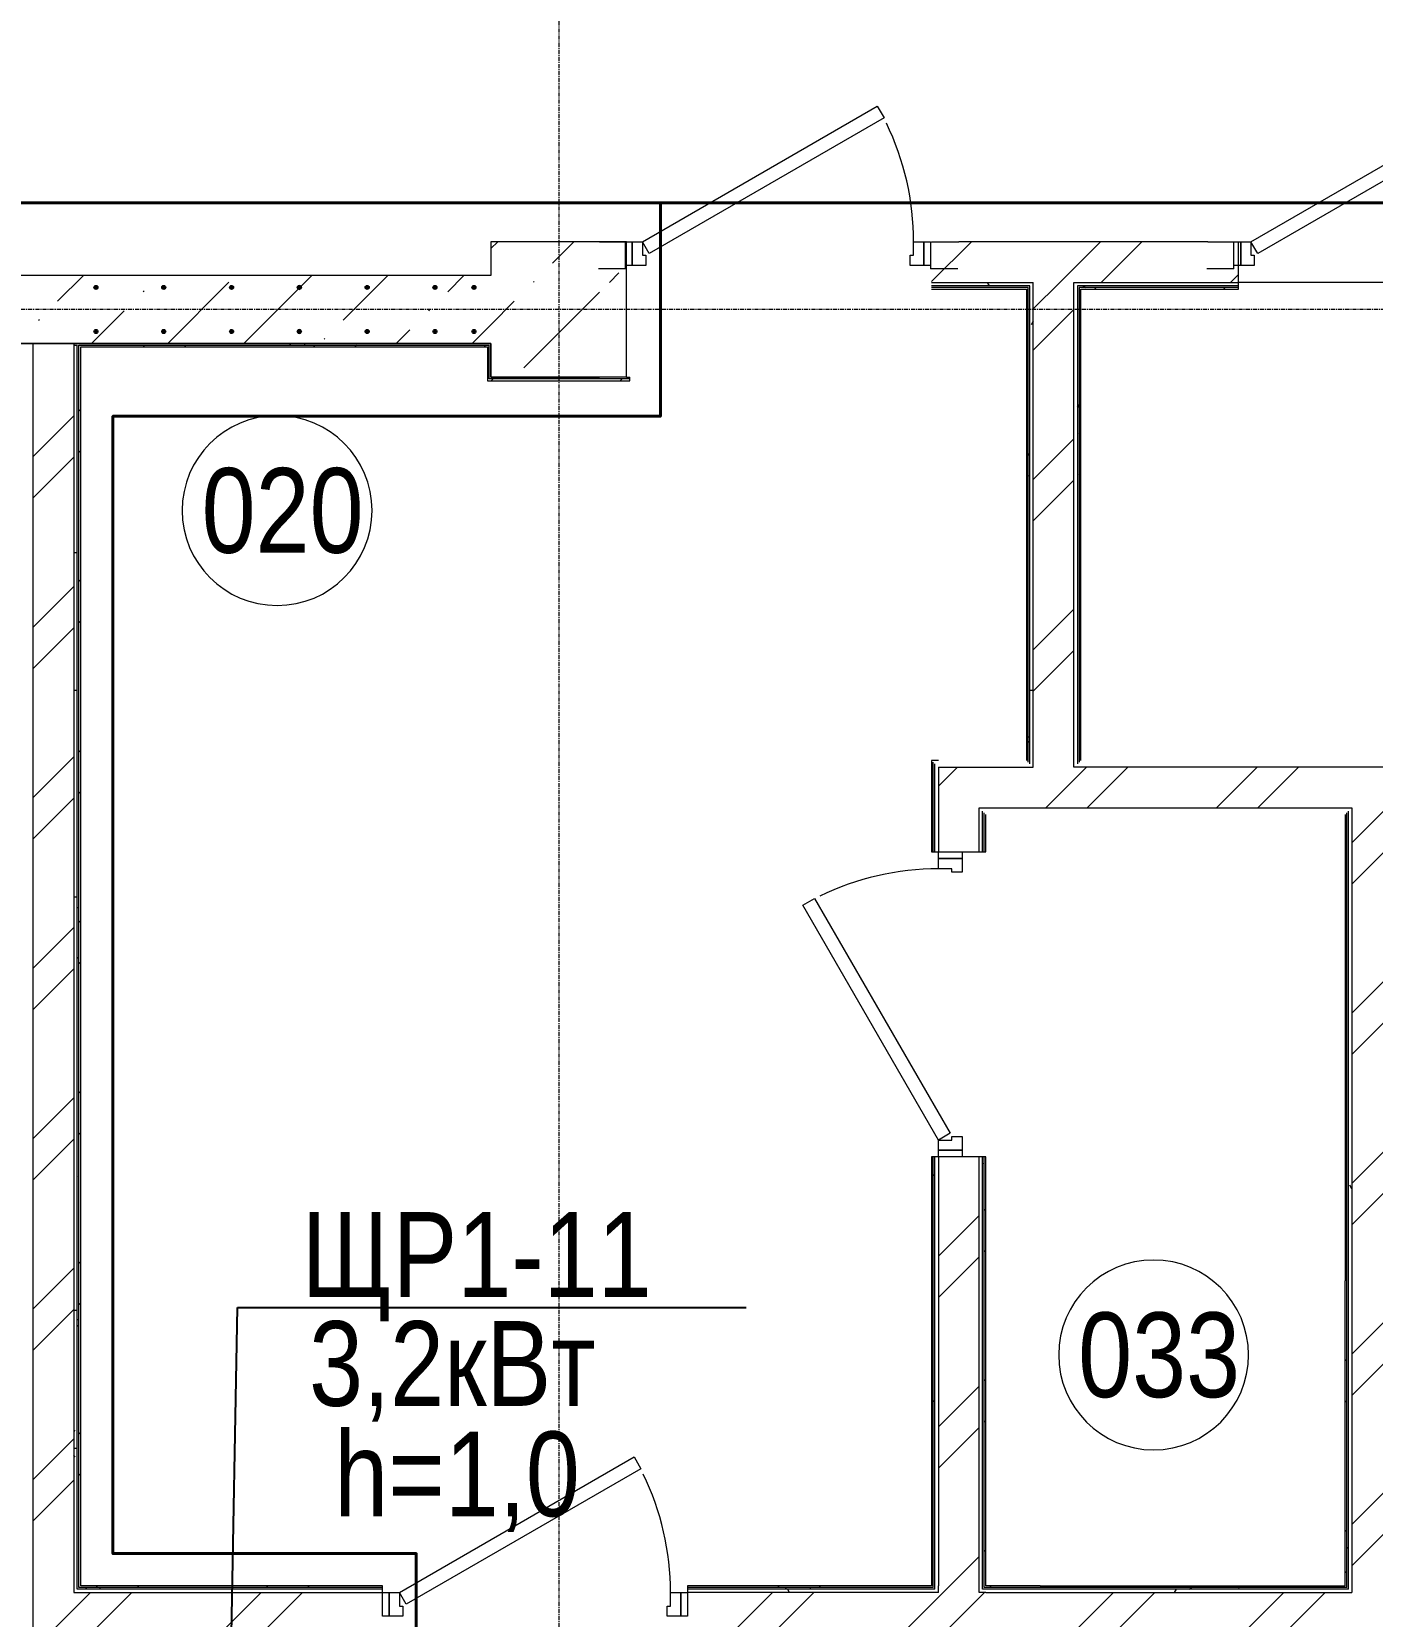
# Model space of a CAD drawing. Header units: metres. Extents: x -93142 to 227756, y -64772 to 286334.
# Drawn here: x 76508 to 80463, y -54141 to -49466 of the extents above; entities that cross this region are included whole.
import ezdxf

# ---------------------------------------------------------------- set-up
doc = ezdxf.new("R2010")
doc.units = ezdxf.units.M
doc.linetypes.add('ADSK_Линия сетки', pattern=[21, 12, -3, 3, -3])
for name, color, linetype, lineweight in [('A-AREA-IDEN', 7, 'Continuous', 9), ('A-DETL-THIN', 7, 'Continuous', 5), ('A-DOOR', 7, 'Continuous', 5), ('A-DOOR-FRAM', 7, 'Continuous', 13), ('A-FLOR', 7, 'Continuous', 5), ('A-WALL', 7, 'Continuous', 5), ('A-WALL-PATT', 7, 'Continuous', 18), ('I-WALL', 7, 'Continuous', 5), ('S-COLS', 7, 'Continuous', 5), ('S-GRID', 7, 'Continuous', 9), ('S-RBAR', 7, 'Continuous', 5), ('Эл-свет раб.', 5, 'Continuous', 50), ('ЭЛ.сети', 5, 'Continuous', 100), ('ЭОМ', 7, 'Continuous', 40)]:
    doc.layers.add(name, color=color, linetype=linetype, lineweight=lineweight)
doc.styles.add('GOST Common_I_1', font='ARIALN.TTF', dxfattribs={"height": 300})
doc.styles.add('STYLE1', font='ARIALN.TTF', dxfattribs={"height": 250})
doc.styles.add('ГОСТ 2.304', font='ARIALN.TTF', dxfattribs={"width": 0.85})
doc.dimstyles.new('СПДС', dxfattribs={"dimscale": 100, "dimtxt": 2.5, "dimasz": 2.5, "dimexe": 1.25, "dimexo": 0.625, "dimtad": 1, "dimdec": 0, "dimrnd": 0.001, "dimtxsty": 'ГОСТ 2.304', "dimblk": 'OBLIQUE', "dimcen": 2.5, "dimdle": 2, "dimadec": 0, "dimazin": 2, "dimtfac": 0.75, "dimtdec": 0, "dimtmove": 1, "dimatfit": 3, "dimfxl": 1, "dimtolj": 1, "dimarcsym": 1})
pattern_1 = [(45, (0, 0), (84.19025, 308.69666), [396.875, -79.375, 3.353, -76.022])]
pattern_2 = [(45, (0, 0), (-251.4472, 251.4472), []), (45, (0, 381), (-251.4472, 251.4472), [])]
pattern_3 = [(50, (0, 0), (728.7365, -63.756), [76.2, -838.2]), (355, (0, 0), (-140.9716, 764.2276), [60.96, -670.56]), (100.451, (60.7, -5.3), (587.77, 700.467), [64.76, -712.36]), (46.184, (0, 203.2), (1084.316, -168.171), [114.3, -1257.3]), (96.636, (90.4, 189.2), (949.61, 989.71), [97.14, -1068.54]), (351.184, (0, 203.2), (949.62, 989.701), [91.44, -1005.84]), (21, (101.6, 152.4), (606.458, -409.0606), [76.2, -838.2]), (326, (101.6, 152.4), (247.2083, 736.753), [60.96, -670.56]), (71.451, (152.14, 118.3), (853.668, 327.6855), [64.76, -712.36]), (37.5, (0, 0), (12.3547, 338.2201), [33.528, -628.904, 33.528, -647.192, -673.1]), (37.5, (0, 0), (12.3547, 338.2201), [-1343.152, 33.528, -639.572]), (7.5, (0, 0), (267.2789, 400.7221), [33.528, -354.584, 33.528, -613.664, -256.54]), (7.5, (0, 0), (267.2789, 400.7221), [-1035.304, 33.528, -223.012]), (327.5, (-226.57, 0), (542.3633, -22.91534), [33.528, -220.472, 33.528, -758.952, -1051.56]), (327.5, (-226.57, 0), (542.3633, -22.91534), [-1046.48, 33.528, -1018.032]), (317.5, (-328.17, 0), (592.517, 101.707), [33.528, -296.672, 33.528, -492.76, -746.76]), (317.5, (-328.17, 0), (592.517, 101.707), [-856.488, 33.528, -713.232])]
pattern_4 = [(0, (0, 0), (812.8, 203.2), [33.528, -576.072, 33.528, -576.072, -3251.2]), (0, (0, 0), (812.8, 203.2), [-1219.2, 33.528, -1185.672, 33.528, -576.072, -1422.4]), (0, (0, 0), (812.8, 203.2), [-3048, 33.528, -372.872, 33.528, -982.472]), (120, (304.8, 101.6), (-582.37636, 602.30545), [33.528, -576.072, 33.528, -576.072, -3251.2]), (120, (304.8, 101.6), (-582.37636, 602.30545), [-1219.2, 33.528, -1185.672, 33.528, -576.072, -1422.4]), (120, (304.8, 101.6), (-582.37636, 602.30545), [-3048, 33.528, -372.872, 33.528, -982.472]), (240, (406.4, 508), (-230.42364, -805.50545), [33.528, -576.072, 33.528, -576.072, -3251.2]), (240, (406.4, 508), (-230.42364, -805.50545), [-1219.2, 33.528, -1185.672, 33.528, -576.072, -1422.4]), (240, (406.4, 508), (-230.42364, -805.50545), [-3048, 33.528, -372.872, 33.528, -982.472])]

# ---------------------------------------------------------------- blocks, each defined once
blk = doc.blocks.new('КДП АПК - КР_rvt-1-Цокольный этаж')
at = {"layer": 'A-WALL-PATT', "lineweight": 15}
h = blk.add_hatch(dxfattribs=at)
h.set_pattern_fill('FP_9', color=256, style=0, pattern_type=2)
h.set_pattern_definition(pattern_1)
h.paths.add_polyline_path([(77862.7, -49745.6), (77862.7, -49545.6), (75767.7, -49545.6), (75767.7, -49565.6), (75847.7, -49565.6), (75847.7, -49745.6), (76413.7, -49745.6)], flags=0)
h.paths.add_polyline_path([(75762.7, -49745.6), (75764.7, -49745.5), (75764.7, -49620.6), (75762.7, -49620.6)], flags=0)
h.paths.add_polyline_path([(74360.7, -49745.6), (74362.7, -49745.6), (74362.7, -49620.6), (74360.7, -49620.6), (74360.7, -49622.7)], flags=0)
h.paths.add_polyline_path([(74277.7, -49745.6), (74277.7, -49565.6), (74357.7, -49565.6), (74357.7, -49545.6), (72262.7, -49545.6), (72262.7, -49745.6), (72357.9, -49745.6)], flags=0)
at = {"layer": 'S-COLS', "lineweight": 15}
h = blk.add_hatch(dxfattribs=at)
h.set_pattern_fill('FP_9', color=256, style=0, pattern_type=2)
h.set_pattern_definition(pattern_1)
h.paths.add_polyline_path([(77862.7, -49845.6), (78182.7, -49845.6), (78182.7, -49565.6), (78262.7, -49565.6), (78262.7, -49445.6), (77862.7, -49445.6), (77862.7, -49745.6)], flags=0)
at = {"layer": 'S-RBAR', "lineweight": 15}
for points in [[(76697.7, -49586.6), (76703.7, -49580.6), (76697.7, -49574.6), (76691.7, -49580.6)], [(76897.7, -49586.6), (76903.7, -49580.6), (76897.7, -49574.6), (76891.7, -49580.6)], [(77097.7, -49586.6), (77103.7, -49580.6), (77097.7, -49574.6), (77091.7, -49580.6)], [(77297.7, -49586.6), (77303.7, -49580.6), (77297.7, -49574.6), (77291.7, -49580.6)], [(77497.7, -49586.6), (77503.7, -49580.6), (77497.7, -49574.6), (77491.7, -49580.6)], [(77697.7, -49586.6), (77703.7, -49580.6), (77697.7, -49574.6), (77691.7, -49580.6)], [(77812.7, -49586.6), (77818.7, -49580.6), (77812.7, -49574.6), (77806.7, -49580.6)], [(76697.7, -49716.6), (76703.7, -49710.6), (76697.7, -49704.6), (76691.7, -49710.6)], [(76897.7, -49716.6), (76903.7, -49710.6), (76897.7, -49704.6), (76891.7, -49710.6)], [(77097.7, -49716.6), (77103.7, -49710.6), (77097.7, -49704.6), (77091.7, -49710.6)], [(77297.7, -49716.6), (77303.7, -49710.6), (77297.7, -49704.6), (77291.7, -49710.6)], [(77497.7, -49716.6), (77503.7, -49710.6), (77497.7, -49704.6), (77491.7, -49710.6)], [(77697.7, -49716.6), (77703.7, -49710.6), (77697.7, -49704.6), (77691.7, -49710.6)], [(77812.7, -49716.6), (77818.7, -49710.6), (77812.7, -49704.6), (77806.7, -49710.6)]]:
    blk.add_hatch(color=256, dxfattribs=at).paths.add_polyline_path(points, flags=0)
h = blk.add_hatch(color=256, dxfattribs=at)
edge = h.paths.add_edge_path(flags=0)
edge.add_arc((76697.7, -49580.6), 6, 0, 360)
h = blk.add_hatch(color=256, dxfattribs=at)
edge = h.paths.add_edge_path(flags=0)
edge.add_arc((76897.7, -49580.6), 6, 0, 360)
h = blk.add_hatch(color=256, dxfattribs=at)
edge = h.paths.add_edge_path(flags=0)
edge.add_arc((77097.7, -49580.6), 6, 0, 360)
h = blk.add_hatch(color=256, dxfattribs=at)
edge = h.paths.add_edge_path(flags=0)
edge.add_arc((77297.7, -49580.6), 6, 0, 360)
h = blk.add_hatch(color=256, dxfattribs=at)
edge = h.paths.add_edge_path(flags=0)
edge.add_arc((77497.7, -49580.6), 6, 0, 360)
h = blk.add_hatch(color=256, dxfattribs=at)
edge = h.paths.add_edge_path(flags=0)
edge.add_arc((77697.7, -49580.6), 6, 0, 360)
h = blk.add_hatch(color=256, dxfattribs=at)
edge = h.paths.add_edge_path(flags=0)
edge.add_arc((77812.7, -49580.6), 6, 0, 360)
h = blk.add_hatch(color=256, dxfattribs=at)
edge = h.paths.add_edge_path(flags=0)
edge.add_arc((76697.7, -49710.6), 6, 0, 360)
h = blk.add_hatch(color=256, dxfattribs=at)
edge = h.paths.add_edge_path(flags=0)
edge.add_arc((76897.7, -49710.6), 6, 0, 360)
h = blk.add_hatch(color=256, dxfattribs=at)
edge = h.paths.add_edge_path(flags=0)
edge.add_arc((77097.7, -49710.6), 6, 0, 360)
h = blk.add_hatch(color=256, dxfattribs=at)
edge = h.paths.add_edge_path(flags=0)
edge.add_arc((77297.7, -49710.6), 6, 0, 360)
h = blk.add_hatch(color=256, dxfattribs=at)
edge = h.paths.add_edge_path(flags=0)
edge.add_arc((77497.7, -49710.6), 6, 0, 360)
h = blk.add_hatch(color=256, dxfattribs=at)
edge = h.paths.add_edge_path(flags=0)
edge.add_arc((77697.7, -49710.6), 6, 0, 360)
h = blk.add_hatch(color=256, dxfattribs=at)
edge = h.paths.add_edge_path(flags=0)
edge.add_arc((77812.7, -49710.6), 6, 0, 360)
at = {"layer": 'I-WALL', "lineweight": 15}
for p, q in [((77862.7, -49545.6), (75767.7, -49545.6)), ((75847.7, -49745.6), (77862.7, -49745.6))]:
    blk.add_line(p, q, dxfattribs=at)
at = {"layer": 'S-COLS', "lineweight": 15}
for p, q in [((78262.7, -49445.6), (77862.7, -49445.6)), ((77862.7, -49445.6), (77862.7, -49545.6)), ((78262.7, -49485.6), (78262.7, -49445.6)), ((77862.7, -49745.6), (77862.7, -49845.6)), ((77862.7, -49845.6), (78182.7, -49845.6))]:
    blk.add_line(p, q, dxfattribs=at)
at = {"layer": 'S-RBAR', "lineweight": 15}
for p, q in [((76697.7, -49574.6), (76691.7, -49580.6)), ((76691.7, -49580.6), (76697.7, -49586.6)), ((76703.7, -49580.6), (76697.7, -49574.6)), ((76697.7, -49586.6), (76703.7, -49580.6)), ((76897.7, -49574.6), (76891.7, -49580.6)), ((76891.7, -49580.6), (76897.7, -49586.6)), ((76903.7, -49580.6), (76897.7, -49574.6)), ((76897.7, -49586.6), (76903.7, -49580.6)), ((77097.7, -49574.6), (77091.7, -49580.6)), ((77091.7, -49580.6), (77097.7, -49586.6)), ((77103.7, -49580.6), (77097.7, -49574.6)), ((77097.7, -49586.6), (77103.7, -49580.6)), ((77297.7, -49574.6), (77291.7, -49580.6)), ((77291.7, -49580.6), (77297.7, -49586.6)), ((77303.7, -49580.6), (77297.7, -49574.6)), ((77297.7, -49586.6), (77303.7, -49580.6)), ((77497.7, -49574.6), (77491.7, -49580.6)), ((77491.7, -49580.6), (77497.7, -49586.6)), ((77503.7, -49580.6), (77497.7, -49574.6)), ((77497.7, -49586.6), (77503.7, -49580.6)), ((77697.7, -49574.6), (77691.7, -49580.6)), ((77691.7, -49580.6), (77697.7, -49586.6)), ((77703.7, -49580.6), (77697.7, -49574.6)), ((77697.7, -49586.6), (77703.7, -49580.6)), ((77812.7, -49574.6), (77806.7, -49580.6)), ((77806.7, -49580.6), (77812.7, -49586.6)), ((77818.7, -49580.6), (77812.7, -49574.6)), ((77812.7, -49586.6), (77818.7, -49580.6)), ((76697.7, -49704.6), (76691.7, -49710.6)), ((76691.7, -49710.6), (76697.7, -49716.6)), ((76703.7, -49710.6), (76697.7, -49704.6)), ((76697.7, -49716.6), (76703.7, -49710.6)), ((76897.7, -49704.6), (76891.7, -49710.6)), ((76891.7, -49710.6), (76897.7, -49716.6)), ((76903.7, -49710.6), (76897.7, -49704.6)), ((76897.7, -49716.6), (76903.7, -49710.6)), ((77097.7, -49704.6), (77091.7, -49710.6)), ((77091.7, -49710.6), (77097.7, -49716.6)), ((77103.7, -49710.6), (77097.7, -49704.6)), ((77097.7, -49716.6), (77103.7, -49710.6)), ((77297.7, -49704.6), (77291.7, -49710.6)), ((77291.7, -49710.6), (77297.7, -49716.6)), ((77303.7, -49710.6), (77297.7, -49704.6)), ((77297.7, -49716.6), (77303.7, -49710.6)), ((77497.7, -49704.6), (77491.7, -49710.6)), ((77491.7, -49710.6), (77497.7, -49716.6)), ((77503.7, -49710.6), (77497.7, -49704.6)), ((77497.7, -49716.6), (77503.7, -49710.6)), ((77697.7, -49704.6), (77691.7, -49710.6)), ((77691.7, -49710.6), (77697.7, -49716.6)), ((77703.7, -49710.6), (77697.7, -49704.6)), ((77697.7, -49716.6), (77703.7, -49710.6)), ((77812.7, -49704.6), (77806.7, -49710.6)), ((77806.7, -49710.6), (77812.7, -49716.6)), ((77818.7, -49710.6), (77812.7, -49704.6)), ((77812.7, -49716.6), (77818.7, -49710.6))]:
    blk.add_line(p, q, dxfattribs=at)
for centre in [(76697.7, -49580.6), (76897.7, -49580.6), (77097.7, -49580.6), (77297.7, -49580.6), (77497.7, -49580.6), (77697.7, -49580.6), (77812.7, -49580.6), (76697.7, -49710.6), (76897.7, -49710.6), (77097.7, -49710.6), (77297.7, -49710.6), (77497.7, -49710.6), (77697.7, -49710.6), (77812.7, -49710.6)]:
    blk.add_circle(centre, 6, dxfattribs=at)
blk = doc.blocks.new('AC_Дверь_Однопольная_ДеревяннаяВнутренняя_ГОСТ6629-88 - ДГ 21-9-1468245-Цокольный этаж')
at = {"layer": 'A-DOOR', "lineweight": 13}
for p, q in [((-400, 60), (292.8, 460)), ((312.8, 425.4), (-380, 25.4)), ((292.8, 460), (312.8, 425.4)), ((-380, 25.4), (-400, 60))]:
    blk.add_line(p, q, dxfattribs=at)
at = {"layer": 'A-DOOR', "lineweight": 18}
for p, q in [((-450, 60), (-430, 60)), ((-450, -10), (-450, 60)), ((-430, 60), (-430, -10)), ((430, 60), (450, 60)), ((430, -10), (430, 60)), ((450, 60), (450, -10)), ((-430, -10), (-450, -10)), ((450, -10), (430, -10))]:
    blk.add_line(p, q, dxfattribs=at)
at = {"layer": 'A-DOOR'}
blk.add_arc((-400, 60), 800, 0, 25.9051, dxfattribs=at)
at = {"layer": 'A-DOOR-FRAM'}
for p, q in [((-430, 60), (-400, 60)), ((-430, -10), (-430, 60)), ((-400, 60), (-400, 20)), ((400, 60), (430, 60)), ((400, 20), (400, 60)), ((430, 60), (430, -10)), ((-400, 20), (-390, 20)), ((-390, 20), (-390, -10)), ((390, 20), (400, 20)), ((390, -10), (390, 20)), ((-390, -10), (-430, -10)), ((430, -10), (390, -10))]:
    blk.add_line(p, q, dxfattribs=at)
blk = doc.blocks.new('AC_Дверь_Однопольная_ДеревяннаяВнутренняя_ГОСТ6629-88 - ДГ 21-9-2276558-Цокольный этаж')
at = {"layer": 'A-DOOR', "lineweight": 13}
for p, q in [((-400, 40), (292.8, 440)), ((292.8, 440), (312.8, 405.4)), ((312.8, 405.4), (-380, 5.4)), ((-380, 5.4), (-400, 40))]:
    blk.add_line(p, q, dxfattribs=at)
at = {"layer": 'A-DOOR', "lineweight": 18}
for p, q in [((-450, 40), (-430, 40)), ((-450, -30), (-450, 40)), ((-430, 40), (-430, -30)), ((430, 40), (450, 40)), ((430, -30), (430, 40)), ((450, 40), (450, -30)), ((-430, -30), (-440, -30)), ((440, -30), (430, -30))]:
    blk.add_line(p, q, dxfattribs=at)
at = {"layer": 'A-DOOR'}
blk.add_arc((-400, 40), 800, 0, 25.9051, dxfattribs=at)
at = {"layer": 'A-DOOR-FRAM'}
for p, q in [((-430, 40), (-400, 40)), ((-430, -30), (-430, 40)), ((-400, 40), (-400, 0)), ((-400, 0), (-390, 0)), ((-390, 0), (-390, -30)), ((390, 0), (400, 0)), ((390, -30), (390, 0)), ((400, 40), (430, 40)), ((400, 0), (400, 40)), ((430, 40), (430, -30)), ((-390, -30), (-430, -30)), ((430, -30), (390, -30))]:
    blk.add_line(p, q, dxfattribs=at)
blk = doc.blocks.new('ПСС_Марка_помещения - Имя_2_5мм-224473-Цокольный этаж')
at = {"layer": 'A-AREA-IDEN'}
for start, end in [(360, 180), (180, 360)]:
    blk.add_arc((-0.074, 0.039), 3.5, start, end, dxfattribs=at)
blk = doc.blocks.new('_Oblique')
at = {"color": 0, "linetype": 'ByBlock', "lineweight": -2}
blk.add_line((-0.5, -0.5), (0.5, 0.5), dxfattribs=at)

msp = doc.modelspace()

# ---------------------------------------------------------------- hatches: boundary and pattern name
at = {"layer": 'A-WALL-PATT', "lineweight": 15}
h = msp.add_hatch(dxfattribs=at)
h.set_pattern_fill('FP_1', color=256, style=0, pattern_type=2)
h.set_pattern_definition(pattern_2)
h.paths.add_polyline_path([(83862.6532, -50205.6443), (83862.6532, -50085.6443), (83342.6532, -50085.6443), (83342.6532, -50205.6443), (83511.3468, -50205.6443)], flags=0)
h.paths.add_polyline_path([(80959.9175, -50205.6443), (82442.6532, -50205.6443), (82442.6532, -50085.6443), (80957.6532, -50085.6443), (80957.6532, -50205.6443)], flags=0)
h.paths.add_polyline_path([(79582.6532, -50205.6443), (80067.6532, -50205.6443), (80067.6532, -50085.6443), (79162.6532, -50085.6443), (79162.6532, -50205.6443), (79462.6532, -50205.6443)], flags=0)
h = msp.add_hatch(dxfattribs=at)
h.set_pattern_fill('FP_2', color=256, style=0, pattern_type=2)
h.set_pattern_definition(pattern_4)
h.paths.add_polyline_path([(79462.6532, -50215.6443), (79462.6532, -50205.6443), (79162.6532, -50205.6443), (79162.6532, -50215.6443), (79455.5336, -50215.6443)], flags=0)
h = msp.add_hatch(dxfattribs=at)
h.set_pattern_fill('FP_1', color=256, style=0, pattern_type=2)
h.set_pattern_definition(pattern_2)
h.paths.add_polyline_path([(79447.6532, -51620.6443), (79447.6532, -50225.6443), (79442.6532, -50225.6443), (79442.6532, -51620.6443)], flags=0)
h = msp.add_hatch(dxfattribs=at)
h.set_pattern_fill('FP_3', color=256, style=0, pattern_type=2)
h.set_pattern_definition(pattern_3)
h.paths.add_polyline_path([(79452.6532, -51625.6443), (79452.6532, -50220.6443), (79447.6532, -50220.6443), (79447.6532, -51625.6443)], flags=0)
h = msp.add_hatch(dxfattribs=at)
h.set_pattern_fill('FP_2', color=256, style=0, pattern_type=2)
h.set_pattern_definition(pattern_4)
h.paths.add_polyline_path([(79452.6532, -51635.6443), (79462.6532, -51635.6443), (79462.6532, -50215.6443), (79452.6532, -50215.6443), (79452.6532, -51625.6443)], flags=0)
h = msp.add_hatch(dxfattribs=at)
h.set_pattern_fill('FP_1', color=256, style=0, pattern_type=2)
h.set_pattern_definition(pattern_2)
h.paths.add_polyline_path([(79462.6532, -51635.6443), (79582.6532, -51635.6443), (79582.6532, -50205.6443), (79462.6532, -50205.6443), (79462.6532, -50272.4169)], flags=0)
h = msp.add_hatch(dxfattribs=at)
h.set_pattern_fill('FP_3', color=256, style=0, pattern_type=2)
h.set_pattern_definition(pattern_3)
h.paths.add_polyline_path([(81312.6532, -50220.6443), (81317.6532, -50220.6443), (81317.6532, -50215.6443), (80947.6532, -50215.6443), (80947.6532, -50220.6443), (81229.9519, -50220.6443)], flags=0)
h.paths.add_polyline_path([(79592.6532, -50220.6443), (80067.6532, -50220.6443), (80067.6532, -50215.6443), (79592.6532, -50215.6443)], flags=0)
h = msp.add_hatch(dxfattribs=at)
h.set_pattern_fill('FP_3', color=256, style=0, pattern_type=2)
h.set_pattern_definition(pattern_3)
h.paths.add_polyline_path([(79592.6532, -51625.6443), (79597.6532, -51625.6443), (79597.6532, -50220.6443), (79592.6532, -50220.6443), (79592.6532, -50272.4169)], flags=0)
h = msp.add_hatch(dxfattribs=at)
h.set_pattern_fill('FP_1', color=256, style=0, pattern_type=2)
h.set_pattern_definition(pattern_2)
h.paths.add_polyline_path([(79597.6532, -50225.6443), (80067.6532, -50225.6443), (80067.6532, -50220.6443), (79597.6532, -50220.6443)], flags=0)
h.paths.add_polyline_path([(81312.6532, -50225.6443), (81312.6532, -50220.6443), (80947.6532, -50220.6443), (80947.6532, -50225.6443), (81229.9519, -50225.6443)], flags=0)
h = msp.add_hatch(dxfattribs=at)
h.set_pattern_fill('FP_1', color=256, style=0, pattern_type=2)
h.set_pattern_definition(pattern_2)
h.paths.add_polyline_path([(79602.6532, -51620.6443), (79602.6532, -50225.6443), (79597.6532, -50225.6443), (79597.6532, -51620.6443)], flags=0)
h = msp.add_hatch(dxfattribs=at)
h.set_pattern_fill('FP_1', color=256, style=0, pattern_type=2)
h.set_pattern_definition(pattern_2)
h.paths.add_polyline_path([(76632.6532, -58235.6443), (76632.6532, -50385.6443), (76512.6532, -50385.6443), (76512.6532, -58235.6443)], flags=0)
h = msp.add_hatch(dxfattribs=at)
h.set_pattern_fill('FP_3', color=256, style=0, pattern_type=2)
h.set_pattern_definition(pattern_3)
h.paths.add_polyline_path([(77862.6532, -50390.6443), (77862.6532, -50385.6443), (76632.6532, -50385.6443), (76632.6532, -50390.6443), (77857.6532, -50390.6443)], flags=0)
h = msp.add_hatch(dxfattribs=at)
h.set_pattern_fill('FP_2', color=256, style=0, pattern_type=2)
h.set_pattern_definition(pattern_4)
h.paths.add_polyline_path([(76642.6532, -54070.6443), (76642.6532, -50390.6443), (76632.6532, -50390.6443), (76632.6532, -54070.6443)], flags=0)
h = msp.add_hatch(dxfattribs=at)
h.set_pattern_fill('FP_3', color=256, style=0, pattern_type=2)
h.set_pattern_definition(pattern_3)
h.paths.add_polyline_path([(76647.6532, -54060.6443), (76647.6532, -50390.6443), (76642.6532, -50390.6443), (76642.6532, -54060.6443)], flags=0)
h = msp.add_hatch(dxfattribs=at)
h.set_pattern_fill('FP_1', color=256, style=0, pattern_type=2)
h.set_pattern_definition(pattern_2)
h.paths.add_polyline_path([(77852.6532, -50395.6443), (77857.6532, -50395.6443), (77857.6532, -50390.6443), (76647.6532, -50390.6443), (76647.6532, -50395.6443), (77427.627, -50395.6443)], flags=0)
h = msp.add_hatch(dxfattribs=at)
h.set_pattern_fill('FP_1', color=256, style=0, pattern_type=2)
h.set_pattern_definition(pattern_2)
h.paths.add_polyline_path([(76652.6532, -54055.6443), (76652.6532, -50395.6443), (76647.6532, -50395.6443), (76647.6532, -54055.6443)], flags=0)
h = msp.add_hatch(dxfattribs=at)
h.set_pattern_fill('FP_1', color=256, style=0, pattern_type=2)
h.set_pattern_definition(pattern_2)
h.paths.add_polyline_path([(78272.6532, -50495.6443), (78272.6532, -50490.6443), (77857.6532, -50490.6443), (77857.6532, -50495.6443), (77862.6532, -50495.6443)], flags=0)
h = msp.add_hatch(dxfattribs=at)
h.set_pattern_fill('FP_1', color=256, style=0, pattern_type=2)
h.set_pattern_definition(pattern_2)
h.paths.add_polyline_path([(79162.6532, -54050.6443), (79167.6532, -54050.6443), (79167.6532, -52785.6443), (79162.6532, -52785.6443), (79162.6532, -53808.7018)], flags=0)
h.paths.add_polyline_path([(79167.6532, -51885.6443), (79167.6532, -51615.6443), (79162.6532, -51615.6443), (79162.6532, -51885.6443)], flags=0)
h = msp.add_hatch(dxfattribs=at)
h.set_pattern_fill('FP_3', color=256, style=0, pattern_type=2)
h.set_pattern_definition(pattern_3)
h.paths.add_polyline_path([(79167.6532, -54055.6443), (79172.6532, -54055.6443), (79172.6532, -52785.6443), (79167.6532, -52785.6443), (79167.6532, -54050.6443)], flags=0)
h.paths.add_polyline_path([(79172.6532, -51885.6443), (79172.6532, -51620.6443), (79167.6532, -51620.6443), (79167.6532, -51885.6443)], flags=0)
h = msp.add_hatch(dxfattribs=at)
h.set_pattern_fill('FP_1', color=256, style=0, pattern_type=2)
h.set_pattern_definition(pattern_2)
h.paths.add_polyline_path([(79182.6532, -54070.6443), (79302.6532, -54070.6443), (79302.6532, -52785.6443), (79182.6532, -52785.6443), (79182.6532, -54050.6443)], flags=0)
h.paths.add_polyline_path([(79182.6532, -51885.6443), (79302.6532, -51885.6443), (79302.6532, -51635.6443), (79182.6532, -51635.6443), (79182.6532, -51686.9308)], flags=0)
h = msp.add_hatch(dxfattribs=at)
h.set_pattern_fill('FP_1', color=256, style=0, pattern_type=2)
h.set_pattern_definition(pattern_2)
h.paths.add_polyline_path([(79302.6532, -51755.6443), (81622.6532, -51755.6443), (81622.6532, -51635.6443), (79302.6532, -51635.6443), (79302.6532, -51686.9308)], flags=0)
h = msp.add_hatch(dxfattribs=at)
h.set_pattern_fill('FP_3', color=256, style=0, pattern_type=2)
h.set_pattern_definition(pattern_3)
h.paths.add_polyline_path([(79312.6532, -54060.6443), (79317.6532, -54060.6443), (79317.6532, -52785.6443), (79312.6532, -52785.6443), (79312.6532, -53808.7018)], flags=0)
h.paths.add_polyline_path([(79312.6532, -51885.6443), (79317.6532, -51885.6443), (79317.6532, -51765.6443), (79312.6532, -51765.6443)], flags=0)
h = msp.add_hatch(dxfattribs=at)
h.set_pattern_fill('FP_1', color=256, style=0, pattern_type=2)
h.set_pattern_definition(pattern_2)
h.paths.add_polyline_path([(79317.6532, -54055.6443), (79322.6532, -54055.6443), (79322.6532, -52785.6443), (79317.6532, -52785.6443), (79317.6532, -53808.7018)], flags=0)
h.paths.add_polyline_path([(79317.6532, -51885.6443), (79322.6532, -51885.6443), (79322.6532, -51770.6443), (79317.6532, -51770.6443)], flags=0)
h = msp.add_hatch(dxfattribs=at)
h.set_pattern_fill('FP_1', color=256, style=0, pattern_type=2)
h.set_pattern_definition(pattern_2)
h.paths.add_polyline_path([(80382.6532, -54050.6443), (80387.6532, -54050.6443), (80387.6532, -51775.6443), (80382.6532, -51775.6443), (80382.6532, -53808.7018)], flags=0)
h = msp.add_hatch(dxfattribs=at)
h.set_pattern_fill('FP_3', color=256, style=0, pattern_type=2)
h.set_pattern_definition(pattern_3)
h.paths.add_polyline_path([(80392.6532, -54055.6443), (80392.6532, -51770.6443), (80387.6532, -51770.6443), (80387.6532, -54055.6443)], flags=0)
h = msp.add_hatch(dxfattribs=at)
h.set_pattern_fill('FP_2', color=256, style=0, pattern_type=2)
h.set_pattern_definition(pattern_4)
h.paths.add_polyline_path([(80392.6532, -54060.6443), (80402.6532, -54060.6443), (80402.6532, -51765.6443), (80392.6532, -51765.6443), (80392.6532, -54055.6443)], flags=0)
h = msp.add_hatch(dxfattribs=at)
h.set_pattern_fill('FP_1', color=256, style=0, pattern_type=2)
h.set_pattern_definition(pattern_2)
h.paths.add_polyline_path([(80522.6532, -58235.6443), (80522.6532, -51755.6443), (80402.6532, -51755.6443), (80402.6532, -58235.6443), (80469.4869, -58235.6443)], flags=0)
h = msp.add_hatch(dxfattribs=at)
h.set_pattern_fill('FP_1', color=256, style=0, pattern_type=2)
h.set_pattern_definition(pattern_2)
h.paths.add_polyline_path([(83962.6532, -54190.6443), (83962.6532, -54070.6443), (83312.6532, -54070.6443), (83312.6532, -54190.6443), (83957.6532, -54190.6443)], flags=0)
h.paths.add_polyline_path([(80402.6532, -54190.6443), (80402.6532, -54070.6443), (78442.6532, -54070.6443), (78442.6532, -54190.6443), (80392.6532, -54190.6443)], flags=0)
h.paths.add_polyline_path([(81483.4402, -54190.6443), (82412.6532, -54190.6443), (82412.6532, -54070.6443), (80522.6532, -54070.6443), (80522.6532, -54190.6443), (80976.4636, -54190.6443)], flags=0)
h.paths.add_polyline_path([(77427.627, -54190.6443), (77542.6532, -54190.6443), (77542.6532, -54070.6443), (76632.6532, -54070.6443), (76632.6532, -54190.6443), (76920.6504, -54190.6443)], flags=0)
h = msp.add_hatch(dxfattribs=at)
h.set_pattern_fill('FP_2', color=256, style=0, pattern_type=2)
h.set_pattern_definition(pattern_4)
h.paths.add_polyline_path([(79182.6532, -54070.6443), (79182.6532, -54060.6443), (78442.6532, -54060.6443), (78442.6532, -54070.6443), (78948.557, -54070.6443)], flags=0)
h.paths.add_polyline_path([(77427.627, -54070.6443), (77542.6532, -54070.6443), (77542.6532, -54060.6443), (76642.6532, -54060.6443), (76642.6532, -54070.6443), (76920.6504, -54070.6443)], flags=0)
h = msp.add_hatch(dxfattribs=at)
h.set_pattern_fill('FP_3', color=256, style=0, pattern_type=2)
h.set_pattern_definition(pattern_3)
h.paths.add_polyline_path([(79172.6532, -54060.6443), (79172.6532, -54055.6443), (78442.6532, -54055.6443), (78442.6532, -54060.6443), (78948.557, -54060.6443)], flags=0)
h.paths.add_polyline_path([(77427.627, -54060.6443), (77542.6532, -54060.6443), (77542.6532, -54055.6443), (76647.6532, -54055.6443), (76647.6532, -54060.6443), (76920.6504, -54060.6443)], flags=0)
h = msp.add_hatch(dxfattribs=at)
h.set_pattern_fill('FP_1', color=256, style=0, pattern_type=2)
h.set_pattern_definition(pattern_2)
h.paths.add_polyline_path([(78442.6532, -54055.6443), (79167.6532, -54055.6443), (79167.6532, -54050.6443), (78442.6532, -54050.6443)], flags=0)
h.paths.add_polyline_path([(77542.6532, -54055.6443), (77542.6532, -54050.6443), (76652.6532, -54050.6443), (76652.6532, -54055.6443), (77427.627, -54055.6443)], flags=0)
h = msp.add_hatch(dxfattribs=at)
h.set_pattern_fill('FP_2', color=256, style=0, pattern_type=2)
h.set_pattern_definition(pattern_4)
h.paths.add_polyline_path([(79455.5336, -54070.6443), (80402.6532, -54070.6443), (80402.6532, -54060.6443), (79312.6532, -54060.6443), (79312.6532, -54070.6443), (79322.6532, -54070.6443)], flags=0)
h = msp.add_hatch(dxfattribs=at)
h.set_pattern_fill('FP_3', color=256, style=0, pattern_type=2)
h.set_pattern_definition(pattern_3)
h.paths.add_polyline_path([(80392.6532, -54060.6443), (80392.6532, -54055.6443), (79317.6532, -54055.6443), (79317.6532, -54060.6443), (79962.5103, -54060.6443)], flags=0)
h = msp.add_hatch(dxfattribs=at)
h.set_pattern_fill('FP_1', color=256, style=0, pattern_type=2)
h.set_pattern_definition(pattern_2)
h.paths.add_polyline_path([(80382.6532, -54055.6443), (80387.6532, -54055.6443), (80387.6532, -54050.6443), (79322.6532, -54050.6443), (79322.6532, -54055.6443), (79962.5103, -54055.6443)], flags=0)

# ---------------------------------------------------------------- linework, layer by layer
at = {"layer": 'A-DETL-THIN', "lineweight": 15}
for p, q in [((80382.6532, -54050.6443), (80382.6532, -53150.6443)), ((79482.6532, -54050.6443), (80382.6532, -54050.6443))]:
    msp.add_line(p, q, dxfattribs=at)
at = {"layer": 'A-FLOR', "lineweight": 15}
msp.add_line((80947.6532, -50205.6443), (80067.6532, -50205.6443), dxfattribs=at)
at = {"layer": 'A-WALL', "lineweight": 15}
for p, q in [((78182.6532, -50085.6443), (78262.6532, -50085.6443)), ((78262.6532, -50485.6443), (78262.6532, -50085.6443)), ((79162.6532, -50085.6443), (79242.6532, -50085.6443)), ((79977.6532, -50085.6443), (79242.6532, -50085.6443)), ((79977.6532, -50085.6443), (80067.6532, -50085.6443)), ((80067.6532, -50225.6443), (80067.6532, -50085.6443)), ((78259.6531, -50165.6443), (78259.6531, -50155.6731)), ((78269.6531, -50155.6731), (78259.6531, -50155.6731)), ((79159.6531, -50155.6731), (79149.6531, -50155.6731)), ((79159.6531, -50155.6731), (79159.6531, -50165.6443)), ((80054.6531, -50165.6443), (80054.6531, -50155.6731)), ((80064.6531, -50155.6731), (80054.6531, -50155.6731)), ((78259.6531, -50165.6443), (78179.6531, -50165.6443)), ((79239.6531, -50165.6443), (79159.6531, -50165.6443)), ((80054.6531, -50165.6443), (79974.6531, -50165.6443)), ((79162.6532, -50205.6443), (79462.6532, -50205.6443)), ((79452.6532, -50215.6443), (79162.6532, -50215.6443)), ((79447.6532, -50220.6443), (79162.6532, -50220.6443)), ((79162.6532, -50225.6443), (79442.6532, -50225.6443)), ((79442.6532, -50225.6443), (79442.6532, -51615.6443)), ((79447.6532, -51620.6443), (79447.6532, -50220.6443)), ((79452.6532, -51625.6443), (79452.6532, -50215.6443)), ((79462.6532, -51635.6443), (79462.6532, -50205.6443)), ((79582.6532, -51635.6443), (79582.6532, -50205.6443)), ((79582.6532, -50205.6443), (80067.6532, -50205.6443)), ((80067.6532, -50215.6443), (79592.6532, -50215.6443)), ((79592.6532, -50215.6443), (79592.6532, -51625.6443)), ((80067.6532, -50220.6443), (79597.6532, -50220.6443)), ((79597.6532, -50220.6443), (79597.6532, -51620.6443)), ((79602.6532, -50225.6443), (80067.6532, -50225.6443)), ((79602.6532, -51615.6443), (79602.6532, -50225.6443)), ((77862.6532, -50385.6443), (75767.6532, -50385.6443)), ((76512.6532, -58235.6443), (76512.6532, -50385.6443)), ((76632.6532, -50385.6443), (76632.6532, -54070.6443)), ((76632.6532, -50390.6443), (76642.6532, -50390.6443)), ((76642.6532, -54060.6443), (76642.6532, -50390.6443)), ((76647.6532, -50390.6443), (77857.6532, -50390.6443)), ((76647.6532, -54055.6443), (76647.6532, -50390.6443)), ((77857.6532, -50490.6443), (77857.6532, -50390.6443)), ((77862.6532, -50485.6443), (77862.6532, -50385.6443)), ((76652.6532, -50395.6443), (77852.6532, -50395.6443)), ((76652.6532, -54050.6443), (76652.6532, -50395.6443)), ((77852.6532, -50395.6443), (77852.6532, -50495.6443)), ((77852.6532, -50495.6443), (78272.6532, -50495.6443)), ((78272.6532, -50490.6443), (77857.6532, -50490.6443)), ((78262.6532, -50485.6443), (77862.6532, -50485.6443)), ((78262.6532, -50485.6443), (78272.6532, -50485.6443)), ((78272.6532, -50495.6443), (78272.6532, -50485.6443)), ((79162.6532, -51615.6443), (79162.6532, -51885.6443)), ((79182.6532, -51615.6443), (79162.6532, -51615.6443)), ((79167.6532, -51885.6443), (79167.6532, -51620.6443)), ((79172.6532, -51885.6443), (79172.6532, -51625.6443)), ((79182.6532, -51635.6443), (79462.6532, -51635.6443)), ((79182.6532, -51635.6443), (79182.6532, -51885.6443)), ((81332.6532, -51635.6443), (79582.6532, -51635.6443)), ((79302.6532, -51755.6443), (79322.6532, -51755.6443)), ((79302.6532, -51885.6443), (79302.6532, -51755.6443)), ((79312.6532, -51885.6443), (79312.6532, -51765.6443)), ((79317.6532, -51885.6443), (79317.6532, -51770.6443)), ((79322.6532, -51755.6443), (80402.6532, -51755.6443)), ((79322.6532, -51885.6443), (79322.6532, -51775.6443)), ((80382.6532, -51775.6443), (80382.6532, -53150.6443)), ((80387.6532, -54055.6443), (80387.6532, -51770.6443)), ((80392.6532, -54060.6443), (80392.6532, -51765.6443)), ((80402.6532, -51755.6443), (80402.6532, -54070.6443)), ((79162.6532, -51885.6443), (79182.6532, -51885.6443)), ((79252.6532, -51885.6443), (79322.6532, -51885.6443)), ((79162.6532, -52785.6443), (79162.6532, -54050.6443)), ((79182.6532, -52785.6443), (79162.6532, -52785.6443)), ((79167.6532, -54055.6443), (79167.6532, -52785.6443)), ((79172.6532, -54060.6443), (79172.6532, -52785.6443)), ((79182.6532, -52785.6443), (79182.6532, -54050.6443)), ((79322.6532, -52785.6443), (79252.6532, -52785.6443)), ((79302.6532, -54070.6443), (79302.6532, -52785.6443)), ((79312.6532, -54060.6443), (79312.6532, -52785.6443)), ((79317.6532, -54055.6443), (79317.6532, -52785.6443)), ((79322.6532, -54050.6443), (79322.6532, -52785.6443)), ((76632.6532, -54070.6443), (77542.6532, -54070.6443)), ((77542.6532, -54060.6443), (76642.6532, -54060.6443)), ((77542.6532, -54055.6443), (76647.6532, -54055.6443)), ((77542.6532, -54050.6443), (76652.6532, -54050.6443)), ((77542.6532, -54070.6443), (77542.6532, -54050.6443)), ((79162.6532, -54050.6443), (78442.6532, -54050.6443)), ((78442.6532, -54050.6443), (78442.6532, -54070.6443)), ((79167.6532, -54055.6443), (78442.6532, -54055.6443)), ((79172.6532, -54060.6443), (78442.6532, -54060.6443)), ((79182.6532, -54070.6443), (78442.6532, -54070.6443)), ((79182.6532, -54070.6443), (79182.6532, -54050.6443)), ((79322.6532, -54070.6443), (79302.6532, -54070.6443)), ((80392.6532, -54060.6443), (79312.6532, -54060.6443)), ((80387.6532, -54055.6443), (79317.6532, -54055.6443)), ((79482.6532, -54050.6443), (79322.6532, -54050.6443)), ((79322.6532, -54070.6443), (80402.6532, -54070.6443))]:
    msp.add_line(p, q, dxfattribs=at)
at = {"layer": 'S-GRID', "linetype": 'ADSK_Линия сетки', "lineweight": 15}
for p, q in [((78062.6532, -38095.4453), (78062.6532, -63954.6071)), ((94527.9128, -50285.6443), (29247.2594, -50285.6443))]:
    msp.add_line(p, q, dxfattribs=at)
at = {"layer": 'ЭЛ.сети', "color": 0, "lineweight": 40}
for points in [[(70182.6532, -49970.6443), (76777.6532, -49970.6443), (78362.6532, -49970.6443), (78362.6532, -50600.6443), (78362.6532, -50600.6443), (76747.6532, -50600.6443), (76747.6532, -53955.6443), (76747.6532, -53955.6443), (76747.6532, -53955.6443), (77642.6532, -53955.6443), (77642.6532, -54305.6443), (77095.1532, -54305.6443)], [(78362.6532, -49970.6443), (83242.6532, -49970.6443), (83242.6532, -50305.6443), (83747.6532, -50305.6443), (83747.6532, -50600.6443), (83847.6532, -50600.6443), (83847.6532, -53955.6443), (83847.6532, -53955.6443), (83847.6532, -53955.6443), (83212.6532, -53955.6443), (83212.6532, -54305.6443), (83630.1532, -54305.6443)]]:
    msp.add_lwpolyline(points, dxfattribs=at)

# ---------------------------------------------------------------- block references
at = {"lineweight": 15}
msp.add_blockref('КДП АПК - КР_rvt-1-Цокольный этаж', (0, -640), dxfattribs=at)
at = {"layer": 'A-AREA-IDEN', "lineweight": 15, "xscale": 80, "yscale": 80, "zscale": 80}
for p in [(77237.9573, -50881.8329), (79823.409, -53372.6913)]:
    msp.add_blockref('ПСС_Марка_помещения - Имя_2_5мм-224473-Цокольный этаж', p, dxfattribs=at)
at = {"layer": 'A-DOOR', "color": 8, "lineweight": 15, "true_color": 0x7f7f7f}
for name, p in [('AC_Дверь_Однопольная_ДеревяннаяВнутренняя_ГОСТ6629-88 - ДГ 21-9-2276558-Цокольный этаж', (78709.6531, -50125.6443)), ('AC_Дверь_Однопольная_ДеревяннаяВнутренняя_ГОСТ6629-88 - ДГ 21-9-2276558-Цокольный этаж', (80504.6531, -50125.6443)), ('AC_Дверь_Однопольная_ДеревяннаяВнутренняя_ГОСТ6629-88 - ДГ 21-9-1468245-Цокольный этаж', (77992.6532, -54130.6443))]:
    msp.add_blockref(name, p, dxfattribs=at)
at = {"layer": 'A-DOOR', "color": 8, "lineweight": 15, "true_color": 0x7f7f7f, "rotation": 89.9999999999997}
msp.add_blockref('AC_Дверь_Однопольная_ДеревяннаяВнутренняя_ГОСТ6629-88 - ДГ 21-9-1468245-Цокольный этаж', (79242.6532, -52335.6443), dxfattribs=at)

# ---------------------------------------------------------------- texts
at = {"layer": 'A-AREA-IDEN', "lineweight": 15, "char_height": 250, "width": 634.9365, "attachment_point": 1, "style": 'GOST Common_I_1'}
for s, insert in [('020', (77009.461, -50753.373)), ('033', (79594.9127, -53244.2314))]:
    msp.add_mtext(s, dxfattribs=dict(at, insert=insert))
at = {"layer": 'Эл-свет раб.', "color": 7, "style": 'STYLE1'}
for s, p in [('ЩР1-11', (77304.128, -53198.2349)), ('3,2кВт', (77326.3943, -53519.8749)), ('h=1,0', (77400.4001, -53845.6494, -386.7801))]:
    msp.add_text(s, height=250, dxfattribs=at).set_placement(p)

# ---------------------------------------------------------------- leaders
at = {"layer": 'ЭОМ', "lineweight": 25, "ltscale": 100}
msp.add_leader([(77095.1532, -54305.6443), (77115.6082, -53229.9681), (78615.6082, -53229.9681)], dimstyle='СПДС', override={"dimasz": 1.5, "dimtad": 0, "dimldrblk": 'ArchTick', "dimfxl": 1.25, "dimtfill": 1, "dimlwd": 25}, dxfattribs=at)

doc.saveas('drawing.dxf')
